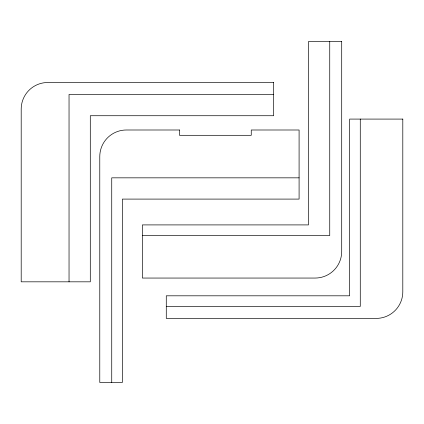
<?xml version="1.0" encoding="UTF-8"?>
<svg xmlns="http://www.w3.org/2000/svg" width="424" height="424" viewBox="0 0 424 424"><rect width="100%" height="100%" fill="white"/><g stroke="black" fill="none" stroke-linecap="round" stroke-linejoin="round"><path stroke-width="0.64" d="M273.666 94.467L69.038 94.467L69.038 281.822M299.09 177.836L111.735 177.836L111.735 382.464M142.385 235.532L329.74 235.532L329.74 41.536M166.282 306.435L360.278 306.435L360.278 119.086M341.702 41.536L308.481 41.536L308.481 224.906L142.385 224.906L142.385 278.054L315.122 278.054A26.574 26.574 0 0 0 341.702 251.48L341.702 41.536M273.666 82.505L47.774 82.505A26.574 26.574 0 0 0 21.2 109.085L21.2 281.822L90.296 281.822L90.296 115.725L273.666 115.725L273.666 82.505M402.8 119.086L349.652 119.086L349.652 295.809L166.282 295.809L166.282 318.398L376.226 318.398A26.579 26.579 0 0 0 402.8 291.823L402.8 119.086M179.506 129.998L126.352 129.998A26.574 26.574 0 0 0 99.778 156.578L99.778 382.464L122.366 382.464L122.366 199.095L299.09 199.095L299.09 129.998L251.257 129.998L251.257 135.314L179.506 135.314L179.506 129.998"/></g></svg>
